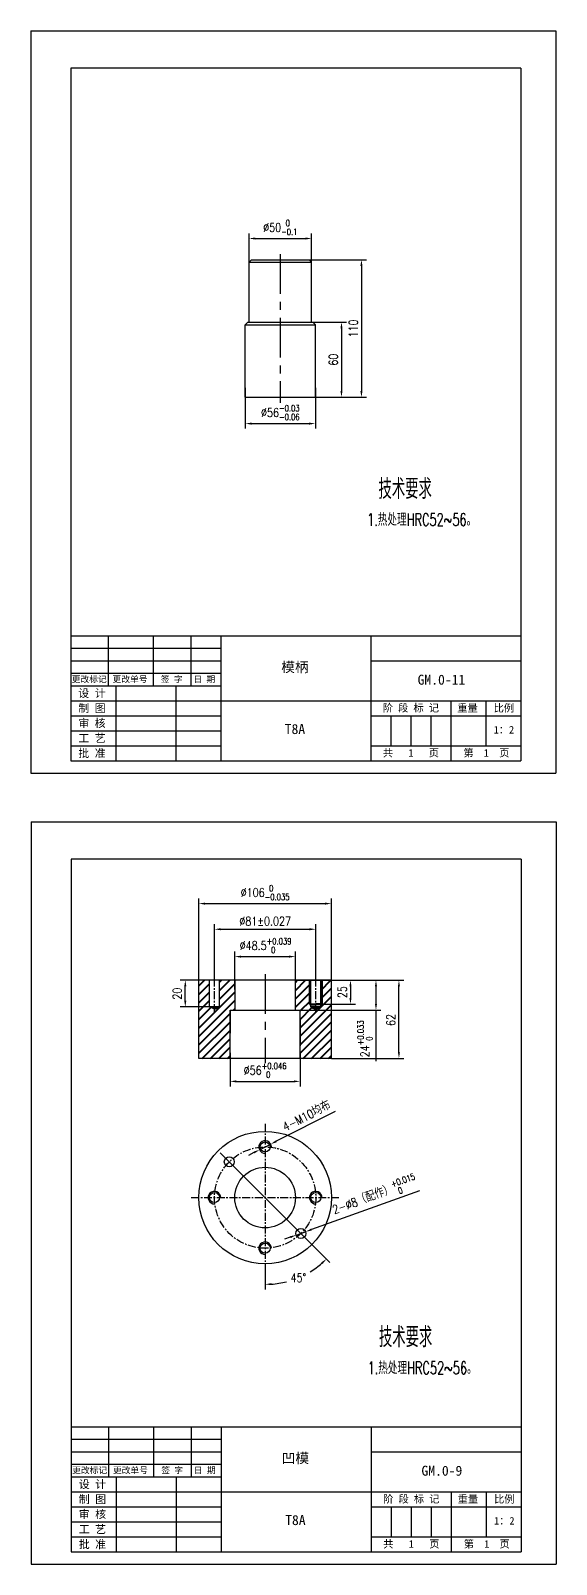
# Model space of a CAD drawing. Extents: x -23172 to -18855, y 7404 to 10591.
# Drawn here: x -20727 to -20517, y 9978 to 10591 of the extents above; entities that cross this region are included whole.
import ezdxf
from ezdxf.enums import TextEntityAlignment as Align

# ---------------------------------------------------------------- set-up
doc = ezdxf.new("R2010")
doc.units = 0
doc.header["$LTSCALE"] = 10
doc.linetypes.add('CENTER', pattern=[50.8, 31.75, -6.35, 6.35, -6.35])
doc.layers.get('DEFPOINTS').update_dxf_attribs({"linetype": 'CONTINUOUS'})
for name, color, linetype in [('2细线层', 3, 'CONTINUOUS'), ('3中心线层', 1, 'CENTER'), ('6文字层', 3, 'CONTINUOUS'), ('7标注层', 4, 'CONTINUOUS'), ('CONT', 3, 'CONTINUOUS'), ('TEXT', 1, 'CONTINUOUS')]:
    doc.layers.add(name, color=color, linetype=linetype)
doc.layers.add('YELLOW', color=2, linetype='CONTINUOUS', lineweight=40)
doc.styles.add('CHINA1', font='')
doc.styles.add('PC_TEXTSTYLE', font='txt.shx', dxfattribs={"width": 0.8, "bigfont": 'hzfs.shx'})
doc.styles.get('CHINA1').set_extended_font_data('SimSun')
doc.dimstyles.new('TH_GBDIM', dxfattribs={"dimtxt": 3.5, "dimasz": 2.5, "dimexe": 2, "dimexo": 0, "dimgap": 1.5, "dimtad": 1, "dimdec": 1, "dimzin": 0, "dimdsep": 46, "dimtxsty": 'PC_TEXTSTYLE', "dimcen": 2.5, "dimadec": 0, "dimazin": 0, "dimtfac": 0.714286, "dimtdec": 4, "dimtmove": 0, "dimatfit": 3, "dimfxl": 1, "dimtolj": 1, "dimtzin": 0, "dimarcsym": 0})

# ---------------------------------------------------------------- blocks, each defined once
blk = doc.blocks.new('*D121')
at = {"layer": '7标注层', "color": 0, "lineweight": -2, "ltscale": 0.5}
for p, q in [((-20639.42, 10495.94), (-20639.42, 10509.78)), ((-20636.92, 10507.78), (-20616.92, 10507.78)), ((-20614.42, 10495.94), (-20614.42, 10509.78))]:
    blk.add_line(p, q, dxfattribs=at)
at = {"layer": '7标注层', "color": 0, "lineweight": -3, "ltscale": 0.5}
for points in [[(-20636.92, 10508.19), (-20636.92, 10507.36), (-20639.42, 10507.78)], [(-20616.92, 10508.19), (-20616.92, 10507.36), (-20614.42, 10507.78)]]:
    blk.add_solid(points, dxfattribs=at)
at = {"layer": 'DEFPOINTS', "color": 0, "lineweight": -3, "ltscale": 0.5}
for p in [(-20614.42, 10507.78), (-20639.42, 10495.94), (-20614.42, 10495.94)]:
    blk.add_point(p, dxfattribs=at)
at = {"layer": '7标注层', "color": 0, "lineweight": -3, "ltscale": 0.5, "insert": (-20626.92, 10512.19), "char_height": 3.5, "attachment_point": 5, "style": 'PC_TEXTSTYLE'}
blk.add_mtext('\\A1;%%c50{}{\\H0.7143x;\\S 0^ -0.1;}', dxfattribs=at)
blk = doc.blocks.new('*D122')
at = {"layer": '7标注层', "color": 0, "lineweight": -2, "ltscale": 0.5}
for p, q in [((-20640.92, 10448.02), (-20640.92, 10431.75)), ((-20612.92, 10448.02), (-20612.92, 10431.75)), ((-20638.42, 10433.75), (-20615.42, 10433.75))]:
    blk.add_line(p, q, dxfattribs=at)
at = {"layer": '7标注层', "color": 0, "lineweight": -3, "ltscale": 0.5}
for points in [[(-20638.42, 10434.16), (-20638.42, 10433.33), (-20640.92, 10433.75)], [(-20615.42, 10434.16), (-20615.42, 10433.33), (-20612.92, 10433.75)]]:
    blk.add_solid(points, dxfattribs=at)
at = {"layer": 'DEFPOINTS', "color": 0, "lineweight": -3, "ltscale": 0.5}
for p in [(-20640.92, 10448.02), (-20612.92, 10448.02), (-20612.92, 10433.75)]:
    blk.add_point(p, dxfattribs=at)
at = {"layer": '7标注层', "color": 0, "lineweight": -3, "ltscale": 0.5, "insert": (-20626.92, 10438.16), "char_height": 3.5, "attachment_point": 5, "style": 'PC_TEXTSTYLE'}
blk.add_mtext('\\A1;%%c56{}{\\H0.7143x;\\S-0.03^ -0.06;}', dxfattribs=at)
blk = doc.blocks.new('*D123')
at = {"layer": '7标注层', "color": 0, "lineweight": -2, "ltscale": 0.5}
for p, q in [((-20620.22, 10499.29), (-20592.49, 10499.29)), ((-20594.49, 10496.79), (-20594.49, 10446.79)), ((-20620.22, 10444.29), (-20592.49, 10444.29))]:
    blk.add_line(p, q, dxfattribs=at)
at = {"layer": '7标注层', "color": 0, "lineweight": -3, "ltscale": 0.5}
for points in [[(-20594.9, 10496.79), (-20594.07, 10496.79), (-20594.49, 10499.29)], [(-20594.9, 10446.79), (-20594.07, 10446.79), (-20594.49, 10444.29)]]:
    blk.add_solid(points, dxfattribs=at)
at = {"layer": 'DEFPOINTS', "color": 0, "lineweight": -3, "ltscale": 0.5}
for p in [(-20620.22, 10499.29), (-20620.22, 10444.29), (-20594.49, 10444.29)]:
    blk.add_point(p, dxfattribs=at)
at = {"layer": '7标注层', "color": 0, "lineweight": -3, "ltscale": 0.5, "insert": (-20597.74, 10471.79), "char_height": 3.5, "attachment_point": 5, "rotation": 90, "style": 'PC_TEXTSTYLE'}
blk.add_mtext('\\A1;110{}{}', dxfattribs=at)
blk = doc.blocks.new('*D124')
at = {"layer": '7标注层', "color": 0, "lineweight": -2, "ltscale": 0.5}
for p, q in [((-20616.1, 10474.29), (-20600.47, 10474.29)), ((-20602.47, 10471.79), (-20602.47, 10446.79)), ((-20616.1, 10444.29), (-20600.47, 10444.29))]:
    blk.add_line(p, q, dxfattribs=at)
at = {"layer": '7标注层', "color": 0, "lineweight": -3, "ltscale": 0.5}
for points in [[(-20602.89, 10471.79), (-20602.06, 10471.79), (-20602.47, 10474.29)], [(-20602.89, 10446.79), (-20602.06, 10446.79), (-20602.47, 10444.29)]]:
    blk.add_solid(points, dxfattribs=at)
at = {"layer": 'DEFPOINTS', "color": 0, "lineweight": -3, "ltscale": 0.5}
for p in [(-20616.1, 10474.29), (-20616.1, 10444.29), (-20602.47, 10444.29)]:
    blk.add_point(p, dxfattribs=at)
at = {"layer": '7标注层', "color": 0, "lineweight": -3, "ltscale": 0.5, "insert": (-20605.72, 10459.29), "char_height": 3.5, "attachment_point": 5, "rotation": 90, "style": 'PC_TEXTSTYLE'}
blk.add_mtext('\\A1;60{}{}', dxfattribs=at)
blk = doc.blocks.new('*D125')
at = {"layer": '7标注层', "color": 0, "lineweight": -2, "ltscale": 0.5}
for p, q in [((-20645.14, 10207.39), (-20645.14, 10222.58)), ((-20642.64, 10220.58), (-20623.39, 10220.58)), ((-20620.89, 10207.39), (-20620.89, 10222.58))]:
    blk.add_line(p, q, dxfattribs=at)
at = {"layer": '7标注层', "color": 0, "lineweight": -3, "ltscale": 0.5}
for points in [[(-20642.64, 10220.99), (-20642.64, 10220.16), (-20645.14, 10220.58)], [(-20623.39, 10220.99), (-20623.39, 10220.16), (-20620.89, 10220.58)]]:
    blk.add_solid(points, dxfattribs=at)
at = {"layer": 'DEFPOINTS', "color": 0, "lineweight": -3, "ltscale": 0.5}
for p in [(-20620.89, 10220.58), (-20645.14, 10207.39), (-20620.89, 10207.39)]:
    blk.add_point(p, dxfattribs=at)
at = {"layer": '7标注层', "color": 0, "lineweight": -3, "ltscale": 0.5, "insert": (-20632.82, 10224.99), "char_height": 3.5, "attachment_point": 5, "style": 'PC_TEXTSTYLE'}
blk.add_mtext('\\A1;%%c48.5{}{\\H0.7143x;\\S+0.039^  0;}', dxfattribs=at)
blk = doc.blocks.new('*D126')
at = {"layer": '7标注层', "color": 0, "lineweight": -2, "ltscale": 0.5}
for p, q in [((-20653.26, 10210.14), (-20653.26, 10233.52)), ((-20650.76, 10231.52), (-20615.26, 10231.52)), ((-20612.76, 10210.14), (-20612.76, 10233.52))]:
    blk.add_line(p, q, dxfattribs=at)
at = {"layer": '7标注层', "color": 0, "lineweight": -3, "ltscale": 0.5}
for points in [[(-20650.76, 10231.94), (-20650.76, 10231.1), (-20653.26, 10231.52)], [(-20615.26, 10231.94), (-20615.26, 10231.1), (-20612.76, 10231.52)]]:
    blk.add_solid(points, dxfattribs=at)
at = {"layer": 'DEFPOINTS', "color": 0, "lineweight": -3, "ltscale": 0.5}
for p in [(-20612.76, 10231.52), (-20653.26, 10210.14), (-20612.76, 10210.14)]:
    blk.add_point(p, dxfattribs=at)
at = {"layer": '7标注层', "color": 0, "lineweight": -3, "ltscale": 0.5, "insert": (-20633.01, 10234.77), "char_height": 3.5, "attachment_point": 5, "style": 'PC_TEXTSTYLE'}
blk.add_mtext('\\A1;%%c81{}{%%p0.027}', dxfattribs=at)
blk = doc.blocks.new('*D127')
at = {"layer": '7标注层', "color": 0, "lineweight": -2, "ltscale": 0.5}
for p, q in [((-20659.51, 10207.55), (-20659.51, 10243.78)), ((-20606.51, 10207.55), (-20606.51, 10243.78)), ((-20657.01, 10241.78), (-20609.01, 10241.78))]:
    blk.add_line(p, q, dxfattribs=at)
at = {"layer": '7标注层', "color": 0, "lineweight": -3, "ltscale": 0.5}
for points in [[(-20657.01, 10242.19), (-20657.01, 10241.36), (-20659.51, 10241.78)], [(-20609.01, 10242.19), (-20609.01, 10241.36), (-20606.51, 10241.78)]]:
    blk.add_solid(points, dxfattribs=at)
at = {"layer": 'DEFPOINTS', "color": 0, "lineweight": -3, "ltscale": 0.5}
for p in [(-20606.51, 10241.78), (-20659.51, 10207.55), (-20606.51, 10207.55)]:
    blk.add_point(p, dxfattribs=at)
at = {"layer": '7标注层', "color": 0, "lineweight": -3, "ltscale": 0.5, "insert": (-20633.01, 10246.19), "char_height": 3.5, "attachment_point": 5, "style": 'PC_TEXTSTYLE'}
blk.add_mtext('\\A1;%%c106{}{\\H0.7143x;\\S 0^ -0.035;}', dxfattribs=at)
blk = doc.blocks.new('*D128')
at = {"layer": '7标注层', "color": 0, "lineweight": -2, "ltscale": 0.5}
for p, q in [((-20655.26, 10211.15), (-20666.92, 10211.15)), ((-20664.92, 10202.93), (-20664.92, 10208.65)), ((-20655.26, 10200.43), (-20666.92, 10200.43))]:
    blk.add_line(p, q, dxfattribs=at)
at = {"layer": '7标注层', "color": 0, "lineweight": -3, "ltscale": 0.5}
for points in [[(-20665.34, 10208.65), (-20664.5, 10208.65), (-20664.92, 10211.15)], [(-20665.34, 10202.93), (-20664.5, 10202.93), (-20664.92, 10200.43)]]:
    blk.add_solid(points, dxfattribs=at)
at = {"layer": 'DEFPOINTS', "color": 0, "lineweight": -3, "ltscale": 0.5}
for p in [(-20664.92, 10211.15), (-20655.26, 10211.15), (-20655.26, 10200.43)]:
    blk.add_point(p, dxfattribs=at)
at = {"layer": '7标注层', "color": 0, "lineweight": -3, "ltscale": 0.5, "insert": (-20668.17, 10205.79), "char_height": 3.5, "attachment_point": 5, "rotation": 90, "style": 'PC_TEXTSTYLE'}
blk.add_mtext('\\A1;20{}{}', dxfattribs=at)
blk = doc.blocks.new('*D129')
at = {"layer": '7标注层', "color": 0, "lineweight": -2, "ltscale": 0.5}
for p, q in [((-20610.26, 10211.15), (-20596.87, 10211.15)), ((-20598.87, 10208.65), (-20598.87, 10204.09)), ((-20610.26, 10201.59), (-20596.87, 10201.59))]:
    blk.add_line(p, q, dxfattribs=at)
at = {"layer": '7标注层', "color": 0, "lineweight": -3, "ltscale": 0.5}
for points in [[(-20599.29, 10208.65), (-20598.46, 10208.65), (-20598.87, 10211.15)], [(-20599.29, 10204.09), (-20598.46, 10204.09), (-20598.87, 10201.59)]]:
    blk.add_solid(points, dxfattribs=at)
at = {"layer": 'DEFPOINTS', "color": 0, "lineweight": -3, "ltscale": 0.5}
for p in [(-20610.26, 10211.15), (-20610.26, 10201.59), (-20598.87, 10201.59)]:
    blk.add_point(p, dxfattribs=at)
at = {"layer": '7标注层', "color": 0, "lineweight": -3, "ltscale": 0.5, "insert": (-20602.12, 10206.37), "char_height": 3.5, "attachment_point": 5, "rotation": 90, "style": 'PC_TEXTSTYLE'}
blk.add_mtext('\\A1;25{}{}', dxfattribs=at)
blk = doc.blocks.new('*D130')
at = {"layer": '7标注层', "color": 0, "lineweight": -2, "ltscale": 0.5}
for p, q in [((-20606.51, 10211.15), (-20577.49, 10211.15)), ((-20579.49, 10182.35), (-20579.49, 10208.65)), ((-20606.51, 10179.85), (-20577.49, 10179.85))]:
    blk.add_line(p, q, dxfattribs=at)
at = {"layer": '7标注层', "color": 0, "lineweight": -3, "ltscale": 0.5}
for points in [[(-20579.91, 10208.65), (-20579.08, 10208.65), (-20579.49, 10211.15)], [(-20579.91, 10182.35), (-20579.08, 10182.35), (-20579.49, 10179.85)]]:
    blk.add_solid(points, dxfattribs=at)
at = {"layer": 'DEFPOINTS', "color": 0, "lineweight": -3, "ltscale": 0.5}
for p in [(-20606.51, 10211.15), (-20579.49, 10211.15), (-20606.51, 10179.85)]:
    blk.add_point(p, dxfattribs=at)
at = {"layer": '7标注层', "color": 0, "lineweight": -3, "ltscale": 0.5, "insert": (-20582.74, 10195.23), "char_height": 3.5, "attachment_point": 5, "rotation": 90, "style": 'PC_TEXTSTYLE'}
blk.add_mtext('\\A1;62{}{}', dxfattribs=at)
blk = doc.blocks.new('*D131')
at = {"layer": '7标注层', "color": 0, "lineweight": -2, "ltscale": 0.5}
for p, q in [((-20647.01, 10182.11), (-20647.01, 10168.68)), ((-20619.01, 10182.11), (-20619.01, 10168.68)), ((-20644.51, 10170.68), (-20621.51, 10170.68))]:
    blk.add_line(p, q, dxfattribs=at)
at = {"layer": '7标注层', "color": 0, "lineweight": -3, "ltscale": 0.5}
for points in [[(-20644.51, 10171.09), (-20644.51, 10170.26), (-20647.01, 10170.68)], [(-20621.51, 10171.09), (-20621.51, 10170.26), (-20619.01, 10170.68)]]:
    blk.add_solid(points, dxfattribs=at)
at = {"layer": 'DEFPOINTS', "color": 0, "lineweight": -3, "ltscale": 0.5}
for p in [(-20647.01, 10182.11), (-20619.01, 10182.11), (-20619.01, 10170.68)]:
    blk.add_point(p, dxfattribs=at)
at = {"layer": '7标注层', "color": 0, "lineweight": -3, "ltscale": 0.5, "insert": (-20633.01, 10175.09), "char_height": 3.5, "attachment_point": 5, "style": 'PC_TEXTSTYLE'}
blk.add_mtext('\\A1;%%c56{}{\\H0.7143x;\\S+0.046^  0;}', dxfattribs=at)
blk = doc.blocks.new('*D132')
at = {"layer": '7标注层', "color": 0, "lineweight": -2, "ltscale": 0.5}
for p, q in [((-20605.03, 10158.59), (-20628.55, 10146.71)), ((-20635.24, 10143.32), (-20630.78, 10145.58)), ((-20637.47, 10142.2), (-20639.71, 10141.07))]:
    blk.add_line(p, q, dxfattribs=at)
at = {"layer": '7标注层', "color": 0, "lineweight": -3, "ltscale": 0.5}
for points in [[(-20628.74, 10147.08), (-20628.36, 10146.33), (-20630.78, 10145.58)], [(-20637.66, 10142.57), (-20637.29, 10141.82), (-20635.24, 10143.32)]]:
    blk.add_solid(points, dxfattribs=at)
at = {"layer": 'DEFPOINTS', "color": 0, "lineweight": -3, "ltscale": 0.5}
for p in [(-20630.78, 10145.58), (-20635.24, 10143.32)]:
    blk.add_point(p, dxfattribs=at)
at = {"layer": '7标注层', "color": 0, "lineweight": -3, "ltscale": 0.5, "insert": (-20616.37, 10156.85), "char_height": 3.5, "attachment_point": 5, "rotation": 26.8056, "style": 'PC_TEXTSTYLE'}
blk.add_mtext('\\A1;4-M10均布{}{}', dxfattribs=at)
blk = doc.blocks.new('*D133')
at = {"layer": '7标注层', "color": 0, "lineweight": -2, "ltscale": 0.5}
for p, q in [((-20571.24, 10126.97), (-20614.46, 10111.41)), ((-20622.93, 10108.36), (-20625.28, 10107.51)), ((-20620.57, 10109.2), (-20616.81, 10110.56))]:
    blk.add_line(p, q, dxfattribs=at)
at = {"layer": '7标注层', "color": 0, "lineweight": -3, "ltscale": 0.5}
for points in [[(-20623.07, 10108.75), (-20622.79, 10107.97), (-20620.57, 10109.2)], [(-20614.6, 10111.8), (-20614.32, 10111.01), (-20616.81, 10110.56)]]:
    blk.add_solid(points, dxfattribs=at)
at = {"layer": 'DEFPOINTS', "color": 0, "lineweight": -3, "ltscale": 0.5}
for p in [(-20620.57, 10109.2), (-20616.81, 10110.56)]:
    blk.add_point(p, dxfattribs=at)
at = {"layer": '7标注层', "color": 0, "lineweight": -3, "ltscale": 0.5, "insert": (-20589.28, 10125.17), "char_height": 3.5, "attachment_point": 5, "rotation": 19.79836, "style": 'PC_TEXTSTYLE'}
blk.add_mtext('\\A1;2-%%c8（配作）{}{\\H0.7143x;\\S+0.015^  0;}', dxfattribs=at)
blk = doc.blocks.new('*D134')
at = {"layer": '7标注层', "color": 0, "lineweight": -2, "ltscale": 0.5}
for p, q in [((-20620.89, 10211.15), (-20586.68, 10211.15)), ((-20588.68, 10208.65), (-20588.68, 10201.65)), ((-20620.89, 10199.15), (-20586.68, 10199.15)), ((-20588.68, 10199.15), (-20588.68, 10178.72))]:
    blk.add_line(p, q, dxfattribs=at)
at = {"layer": '7标注层', "color": 0, "lineweight": -3, "ltscale": 0.5}
for points in [[(-20589.1, 10208.65), (-20588.26, 10208.65), (-20588.68, 10211.15)], [(-20589.1, 10201.65), (-20588.26, 10201.65), (-20588.68, 10199.15)]]:
    blk.add_solid(points, dxfattribs=at)
at = {"layer": 'DEFPOINTS', "color": 0, "lineweight": -3, "ltscale": 0.5}
for p in [(-20620.89, 10211.15), (-20588.68, 10211.15), (-20620.89, 10199.15)]:
    blk.add_point(p, dxfattribs=at)
at = {"layer": '7标注层', "color": 0, "lineweight": -3, "ltscale": 0.5, "insert": (-20593.1, 10187.69), "char_height": 3.5, "attachment_point": 5, "rotation": 90, "style": 'PC_TEXTSTYLE'}
blk.add_mtext('\\A1;24{}{\\H0.7143x;\\S+0.033^  0;}', dxfattribs=at)
blk = doc.blocks.new('*D135')
at = {"layer": '7标注层', "color": 0, "lineweight": -2, "ltscale": 0.5}
for p, q in [((-20615.2, 10106.39), (-20607.06, 10098.25)), ((-20633.01, 10094.7), (-20633.01, 10087.49))]:
    blk.add_line(p, q, dxfattribs=at)
for start, end in [(301.33405, 310.87191), (274.12809, 284.20193)]:
    blk.add_arc((-20633.01, 10124.2), 34.71, start, end, dxfattribs=at)
at = {"layer": '7标注层', "color": 0, "lineweight": -3, "ltscale": 0.5}
for points in [[(-20610.58, 10098.26), (-20610.02, 10097.65), (-20608.47, 10099.66)], [(-20630.5, 10089.17), (-20630.53, 10090), (-20633.01, 10089.49)]]:
    blk.add_solid(points, dxfattribs=at)
at = {"layer": 'DEFPOINTS', "color": 0, "lineweight": -3, "ltscale": 0.5}
for p in [(-20633.01, 10153.7), (-20650.91, 10142.1), (-20615.2, 10106.39), (-20633.01, 10094.7), (-20624.03, 10090.68)]:
    blk.add_point(p, dxfattribs=at)
at = {"layer": '7标注层', "color": 0, "lineweight": -3, "ltscale": 0.5, "insert": (-20619.73, 10092.14), "char_height": 3.5, "attachment_point": 5, "style": 'PC_TEXTSTYLE'}
blk.add_mtext('\\A1;45%%d{}{}', dxfattribs=at)

msp = doc.modelspace()

# ---------------------------------------------------------------- hatches: boundary and pattern name
at = {"layer": '2细线层', "lineweight": 40}
h = msp.add_hatch(dxfattribs=at)
h.set_pattern_fill('ANSI31', color=256, scale=0.75, angle=180, style=0)
h.set_pattern_definition([(225, (-41243.4864, 20333.9788), (1.68379802, -1.68379802), [])])
h.paths.add_polyline_path([(-20647.01, 10199.15), (-20645.14, 10199.15), (-20645.14, 10203.65), (-20645.14, 10211.15), (-20651.26, 10211.15), (-20651.26, 10200.43), (-20653.26, 10199.58), (-20655.26, 10200.43), (-20655.26, 10211.15), (-20659.51, 10211.15), (-20659.51, 10179.85), (-20647.01, 10179.85)])
h.paths.add_polyline_path([(-20606.51, 10211.15), (-20610.26, 10211.15), (-20610.26, 10201.59), (-20610.76, 10201.59), (-20610.76, 10200.43), (-20612.76, 10199.58), (-20614.76, 10200.43), (-20614.76, 10201.59), (-20615.26, 10201.59), (-20615.26, 10211.15), (-20620.89, 10211.15), (-20620.89, 10199.15), (-20619.01, 10199.15), (-20619.01, 10179.85), (-20606.51, 10179.85)])
h.paths.add_polyline_path([(-20614.76, 10211.15), (-20615.26, 10211.15), (-20615.26, 10201.59), (-20614.76, 10201.59)], flags=17)
h.paths.add_polyline_path([(-20610.76, 10201.59), (-20610.26, 10201.59), (-20610.26, 10211.15), (-20610.76, 10211.15)], flags=17)

# ---------------------------------------------------------------- linework, layer by layer
for p, q in [((-20615.26, 10211.15), (-20615.26, 10201.59)), ((-20610.26, 10211.15), (-20610.26, 10201.59))]:
    msp.add_line(p, q, dxfattribs=at)
at = {"layer": '3中心线层', "ltscale": 0.05}
msp.add_line((-20633.01, 10213.56), (-20633.01, 10178.01), dxfattribs=at)
at = {"layer": '3中心线层', "ltscale": 0.01}
for p, q in [((-20653.26, 10198.44), (-20653.26, 10212.06)), ((-20612.76, 10198.44), (-20612.76, 10212.06)), ((-20633.01, 10153.7), (-20633.01, 10094.7)), ((-20662.51, 10124.2), (-20603.51, 10124.2))]:
    msp.add_line(p, q, dxfattribs=at)
at = {"layer": '3中心线层', "lineweight": -3}
msp.add_line((-20650.91, 10142.1), (-20615.2, 10106.39), dxfattribs=at)
at = {"layer": '3中心线层', "ltscale": 0.01}
msp.add_circle((-20633.01, 10124.2), 20.25, dxfattribs=at)
at = {"layer": 'CONT', "lineweight": -3}
for p, q in [((-20695.74, 10348.9), (-20695.74, 10328.9)), ((-20677.74, 10348.9), (-20677.74, 10328.9)), ((-20662.74, 10348.9), (-20662.74, 10328.9)), ((-20650.74, 10348.9), (-20650.74, 10298.9)), ((-20590.74, 10348.9), (-20590.74, 10298.9)), ((-20710.74, 10343.9), (-20650.74, 10343.9)), ((-20710.74, 10338.9), (-20650.74, 10338.9)), ((-20590.74, 10338.9), (-20530.74, 10338.9)), ((-20710.74, 10333.9), (-20650.74, 10333.9)), ((-20692.74, 10328.9), (-20692.74, 10298.9)), ((-20668.74, 10328.9), (-20668.74, 10298.9)), ((-20710.74, 10322.9), (-20530.74, 10322.9)), ((-20710.74, 10316.9), (-20650.74, 10316.9)), ((-20590.74, 10316.9), (-20530.74, 10316.9)), ((-20582.74, 10316.9), (-20582.74, 10304.9)), ((-20574.74, 10316.9), (-20574.74, 10304.9)), ((-20566.74, 10316.9), (-20566.74, 10304.9)), ((-20558.74, 10322.9), (-20558.74, 10298.9)), ((-20544.74, 10322.9), (-20544.74, 10304.9)), ((-20710.74, 10310.9), (-20650.74, 10310.9)), ((-20710.74, 10304.9), (-20650.74, 10304.9)), ((-20590.74, 10304.9), (-20530.74, 10304.9)), ((-20695.57, 10032.53), (-20695.57, 10012.53)), ((-20677.57, 10032.53), (-20677.57, 10012.53)), ((-20662.57, 10032.53), (-20662.57, 10012.53)), ((-20650.57, 10032.53), (-20650.57, 9982.53)), ((-20590.57, 10032.53), (-20590.57, 9982.53)), ((-20710.57, 10027.53), (-20650.57, 10027.53)), ((-20710.57, 10022.53), (-20650.57, 10022.53)), ((-20590.57, 10022.53), (-20530.57, 10022.53)), ((-20710.57, 10017.53), (-20650.57, 10017.53)), ((-20692.57, 10012.53), (-20692.57, 9982.53)), ((-20668.57, 10012.53), (-20668.57, 9982.53)), ((-20710.57, 10006.53), (-20530.57, 10006.53)), ((-20558.57, 10006.53), (-20558.57, 9982.53)), ((-20544.57, 10006.53), (-20544.57, 9988.53)), ((-20710.57, 10000.53), (-20650.57, 10000.53)), ((-20590.57, 10000.53), (-20530.57, 10000.53)), ((-20582.57, 10000.53), (-20582.57, 9988.53)), ((-20574.57, 10000.53), (-20574.57, 9988.53)), ((-20566.57, 10000.53), (-20566.57, 9988.53)), ((-20710.57, 9994.53), (-20650.57, 9994.53)), ((-20710.57, 9988.53), (-20650.57, 9988.53)), ((-20590.57, 9988.53), (-20530.57, 9988.53))]:
    msp.add_line(p, q, dxfattribs=at)
for centre in [(-20633.01, 10144.45), (-20653.26, 10124.2), (-20612.76, 10124.2), (-20633.01, 10103.95)]:
    msp.add_arc(centre, 2.5, 0, 273.53903, dxfattribs=at)
at = {"layer": 'DEFPOINTS', "lineweight": -3}
for p, q in [((-20726.74, 10590.9), (-20726.74, 10293.9)), ((-20726.74, 10590.9), (-20516.74, 10590.9)), ((-20516.74, 10590.9), (-20516.74, 10293.9)), ((-20726.74, 10293.9), (-20516.74, 10293.9)), ((-20726.57, 10274.53), (-20726.57, 9977.53)), ((-20726.57, 10274.53), (-20516.57, 10274.53)), ((-20516.57, 10274.53), (-20516.57, 9977.53)), ((-20726.57, 9977.53), (-20516.57, 9977.53))]:
    msp.add_line(p, q, dxfattribs=at)
at = {"layer": 'YELLOW', "lineweight": -3}
for p, q in [((-20710.74, 10575.9), (-20710.74, 10298.9)), ((-20530.74, 10575.9), (-20710.74, 10575.9)), ((-20530.74, 10575.9), (-20530.74, 10298.9)), ((-20710.74, 10348.9), (-20530.74, 10348.9)), ((-20710.74, 10328.9), (-20650.74, 10328.9)), ((-20710.74, 10298.9), (-20530.74, 10298.9)), ((-20710.57, 10259.53), (-20710.57, 9982.53)), ((-20530.57, 10259.53), (-20710.57, 10259.53)), ((-20530.57, 10259.53), (-20530.57, 9982.53)), ((-20710.57, 10032.53), (-20530.57, 10032.53)), ((-20710.57, 10012.53), (-20650.57, 10012.53)), ((-20710.57, 9982.53), (-20530.57, 9982.53))]:
    msp.add_line(p, q, dxfattribs=at)
at = {"layer": 'YELLOW', "color": 1, "linetype": 'CENTER', "lineweight": -3, "ltscale": 0.05}
msp.add_line((-20626.92, 10501.47), (-20626.92, 10442.11), dxfattribs=at)
at = {"layer": 'YELLOW', "lineweight": -3, "ltscale": 0.5}
for p, q in [((-20639.42, 10498.29), (-20638.42, 10499.29)), ((-20639.42, 10474.29), (-20639.42, 10498.29)), ((-20639.42, 10498.29), (-20614.42, 10498.29)), ((-20638.42, 10499.29), (-20615.42, 10499.29)), ((-20614.42, 10498.29), (-20615.42, 10499.29)), ((-20614.42, 10474.29), (-20614.42, 10498.29)), ((-20640.92, 10473.29), (-20639.92, 10474.29)), ((-20640.92, 10444.29), (-20640.92, 10473.29)), ((-20640.92, 10473.29), (-20612.92, 10473.29)), ((-20639.92, 10474.29), (-20613.92, 10474.29)), ((-20612.92, 10473.29), (-20613.92, 10474.29)), ((-20612.92, 10444.29), (-20612.92, 10473.29)), ((-20640.92, 10444.29), (-20612.92, 10444.29)), ((-20659.51, 10179.85), (-20659.51, 10211.15)), ((-20606.51, 10211.15), (-20659.51, 10211.15)), ((-20655.26, 10200.43), (-20655.26, 10211.15)), ((-20651.26, 10200.43), (-20651.26, 10211.15)), ((-20645.14, 10211.15), (-20645.14, 10203.65)), ((-20620.89, 10199.15), (-20620.89, 10211.15)), ((-20614.76, 10200.43), (-20614.76, 10211.15)), ((-20606.51, 10179.85), (-20606.51, 10211.15)), ((-20653.26, 10199.58), (-20655.26, 10200.43)), ((-20645.14, 10203.65), (-20645.14, 10199.15)), ((-20647.01, 10199.15), (-20647.01, 10189.9)), ((-20647.01, 10179.85), (-20647.01, 10199.15)), ((-20647.01, 10199.15), (-20619.01, 10199.15)), ((-20619.01, 10179.85), (-20619.01, 10199.15)), ((-20619.01, 10195.15), (-20619.01, 10184.85)), ((-20606.51, 10179.85), (-20659.51, 10179.85))]:
    msp.add_line(p, q, dxfattribs=at)
at = {"layer": 'YELLOW', "lineweight": 40, "ltscale": 7}
for p, q in [((-20610.76, 10211.15), (-20610.76, 10200.43)), ((-20655.26, 10200.43), (-20651.26, 10200.43)), ((-20651.26, 10200.43), (-20653.26, 10199.58)), ((-20615.26, 10201.59), (-20612.76, 10201.59)), ((-20610.76, 10200.43), (-20614.76, 10200.43)), ((-20614.76, 10200.43), (-20612.76, 10199.58)), ((-20610.26, 10201.59), (-20612.76, 10201.59)), ((-20610.76, 10200.43), (-20612.76, 10199.58))]:
    msp.add_line(p, q, dxfattribs=at)
at = {"layer": 'YELLOW', "lineweight": -3, "ltscale": 0.5}
for centre, radius in [((-20633.01, 10124.2), 26.5), ((-20633.01, 10144.45), 2), ((-20647.33, 10138.52), 2), ((-20633.01, 10124.2), 12.12), ((-20653.26, 10124.2), 2), ((-20612.76, 10124.2), 2), ((-20618.69, 10109.88), 2), ((-20633.01, 10103.95), 2)]:
    msp.add_circle(centre, radius, dxfattribs=at)

# ---------------------------------------------------------------- texts
at = {"layer": '6文字层', "lineweight": -3, "ltscale": 0.5, "style": 'PC_TEXTSTYLE', "width": 0.667}
for s, height, p in [('技术要求', 8, (-20587.67, 10403.63)), ('1.热处理HRC52~56。', 5, (-20592.23, 10392.85)), ('技术要求', 8, (-20587.5, 10064.37)), ('1.热处理HRC52~56。', 5, (-20592.05, 10053.59))]:
    msp.add_text(s, height=height, dxfattribs=at).set_placement(p)
at = {"layer": 'TEXT', "lineweight": -3, "style": 'CHINA1'}
for s, height, p in [('模柄', 4, (-20621.08, 10334.38)), ('更改标记', 2.5, (-20703.34, 10330.27)), ('更改单号', 2.5, (-20687.02, 10330.27)), ('签 字', 2.5, (-20670.34, 10330.27)), ('日 期', 2.5, (-20657.33, 10330.27)), ('GM.0-11', 4, (-20562.5, 10329.34)), ('阶 段 标 记', 3, (-20574.72, 10318.55)), ('重量', 3, (-20552.09, 10318.49)), ('比例', 3, (-20537.53, 10318.49)), ('T8A', 4, (-20621.08, 10309.6)), ('1：2', 3, (-20537.53, 10309.81)), ('共   1   页', 3, (-20574.72, 10300.55)), ('第  1  页', 3, (-20544.54, 10300.55)), ('凹模', 4, (-20620.9, 10018.01)), ('更改标记', 2.5, (-20703.16, 10013.9)), ('更改单号', 2.5, (-20686.84, 10013.9)), ('签 字', 2.5, (-20670.16, 10013.9)), ('日 期', 2.5, (-20657.15, 10013.9)), ('GM.0-9', 4, (-20562.32, 10012.97)), ('阶 段 标 记', 3, (-20574.54, 10002.18)), ('重量', 3, (-20551.91, 10002.12)), ('比例', 3, (-20537.36, 10002.12)), ('T8A', 4, (-20620.9, 9993.23)), ('1：2', 3, (-20537.36, 9993.44)), ('共   1   页', 3, (-20574.54, 9984.18)), ('第  1  页', 3, (-20544.37, 9984.18))]:
    msp.add_text(s, height=height, dxfattribs=at).set_placement(p, align=Align.CENTER)
for s, p in [('设 计', (-20707.68, 10324.32)), ('制 图', (-20707.68, 10318.32)), ('审 核', (-20707.68, 10312.32)), ('工 艺', (-20707.68, 10306.32)), ('批 准', (-20707.68, 10300.32)), ('设 计', (-20707.5, 10007.95)), ('制 图', (-20707.5, 10001.95)), ('审 核', (-20707.5, 9995.95)), ('工 艺', (-20707.5, 9989.95)), ('批 准', (-20707.5, 9983.95))]:
    msp.add_text(s, height=3.2, dxfattribs=at).set_placement(p)

# ---------------------------------------------------------------- dimensions: what is measured, and where the dimension line sits
at = {"layer": '7标注层', "lineweight": -3, "ltscale": 0.5}
for base, p1, p2, angle, text, picture, middle in [((-20614.42, 10507.78), (-20639.42, 10495.94), (-20614.42, 10495.94), 180, '%%c50{}{\\H0.7143x;\\S 0^ -0.1;}', '*D121', (-20626.92, 10512.19)), ((-20594.49, 10444.29), (-20620.22, 10499.29), (-20620.22, 10444.29), 90, '110{}{}', '*D123', (-20597.74, 10471.79)), ((-20602.47, 10444.29), (-20616.1, 10474.29), (-20616.1, 10444.29), 90, '60{}{}', '*D124', (-20605.72, 10459.29)), ((-20612.92, 10433.75), (-20640.92, 10448.02), (-20612.92, 10448.02), 180, '%%c56{}{\\H0.7143x;\\S-0.03^ -0.06;}', '*D122', (-20626.92, 10438.16)), ((-20606.51, 10241.78), (-20659.51, 10207.55), (-20606.51, 10207.55), 180, '%%c106{}{\\H0.7143x;\\S 0^ -0.035;}', '*D127', (-20633.01, 10246.19)), ((-20612.76, 10231.52), (-20653.26, 10210.14), (-20612.76, 10210.14), 180, '%%c81{}{%%p0.027}', '*D126', (-20633.01, 10234.77)), ((-20664.92, 10211.15), (-20655.26, 10200.43), (-20655.26, 10211.15), 90, '20{}{}', '*D128', (-20668.17, 10205.79)), ((-20598.87, 10201.59), (-20610.26, 10211.15), (-20610.26, 10201.59), 90, '25{}{}', '*D129', (-20602.12, 10206.37)), ((-20619.01, 10170.68), (-20647.01, 10182.11), (-20619.01, 10182.11), 180, '%%c56{}{\\H0.7143x;\\S+0.046^  0;}', '*D131', (-20633.01, 10175.09))]:
    dim = msp.add_linear_dim(base=base, p1=p1, p2=p2, angle=angle, text=text, dimstyle='TH_GBDIM', override={"dimgap": 1.5, "dimtad": 1, "dimjust": 0, "dimdec": 1, "dimlfac": 1, "dimse1": 0, "dimse2": 0, "dimsd1": 0, "dimsd2": 0}, dxfattribs=at)
    dim.commit()
    dim.dimension.update_dxf_attribs({"geometry": picture, "text_midpoint": middle})
for base, p1, p2, angle, text, picture, middle in [((-20620.89, 10220.58), (-20645.14, 10207.39), (-20620.89, 10207.39), 180, '%%c48.5{}{\\H0.7143x;\\S+0.039^  0;}', '*D125', (-20632.82, 10220.58)), ((-20588.68, 10211.15), (-20620.89, 10199.15), (-20620.89, 10211.15), 90, '24{}{\\H0.7143x;\\S+0.033^  0;}', '*D134', (-20588.68, 10187.69)), ((-20579.49, 10211.15), (-20606.51, 10179.85), (-20606.51, 10211.15), 90, '62{}{}', '*D130', (-20579.49, 10195.23))]:
    dim = msp.add_linear_dim(base=base, p1=p1, p2=p2, angle=angle, text=text, dimstyle='TH_GBDIM', override={"dimgap": 1.5, "dimtad": 1, "dimjust": 0, "dimdec": 1, "dimlfac": 1, "dimse1": 0, "dimse2": 0, "dimsd1": 0, "dimsd2": 0}, dxfattribs=at)
    dim.commit()
    dim.dimension.update_dxf_attribs({"geometry": picture, "text_midpoint": middle, "dimtype": 160})
for p1, p2, text, picture, middle in [((-20635.24, 10143.32), (-20630.78, 10145.58), '4-M10均布{}{}', '*D132', (-20614.77, 10153.67)), ((-20620.57, 10109.2), (-20616.81, 10110.56), '2-%%c8（配作）{}{\\H0.7143x;\\S+0.015^  0;}', '*D133', (-20587.78, 10121.01))]:
    dim = msp.add_diameter_dim_2p(p1=p1, p2=p2, text=text, dimstyle='TH_GBDIM', override={"dimgap": 1.5, "dimtad": 1, "dimjust": 0, "dimtih": 0, "dimtoh": 0, "dimdec": 1, "dimlfac": 1, "dimse1": 0, "dimse2": 0, "dimsd1": 0, "dimsd2": 0, "dimtix": 0, "dimtofl": 1, "dimatfit": 3}, dxfattribs=at)
    dim.commit()
    dim.dimension.update_dxf_attribs({"geometry": picture, "text_midpoint": middle, "dimtype": 163})
dim = msp.add_angular_dim_2l(base=(-20624.03, 10090.68), line1=((-20650.91, 10142.1), (-20615.2, 10106.39)), line2=((-20633.01, 10153.7), (-20633.01, 10094.7)), text='45%%d{}{}', dimstyle='TH_GBDIM', override={"dimgap": 1.5, "dimtad": 1, "dimjust": 0, "dimtih": 1, "dimse1": 0, "dimse2": 0, "dimsd1": 0, "dimsd2": 0, "dimadec": 1}, dxfattribs=at)
dim.commit()
dim.dimension.update_dxf_attribs({"geometry": '*D135', "text_midpoint": (-20619.73, 10092.14)})

doc.saveas('drawing.dxf')
